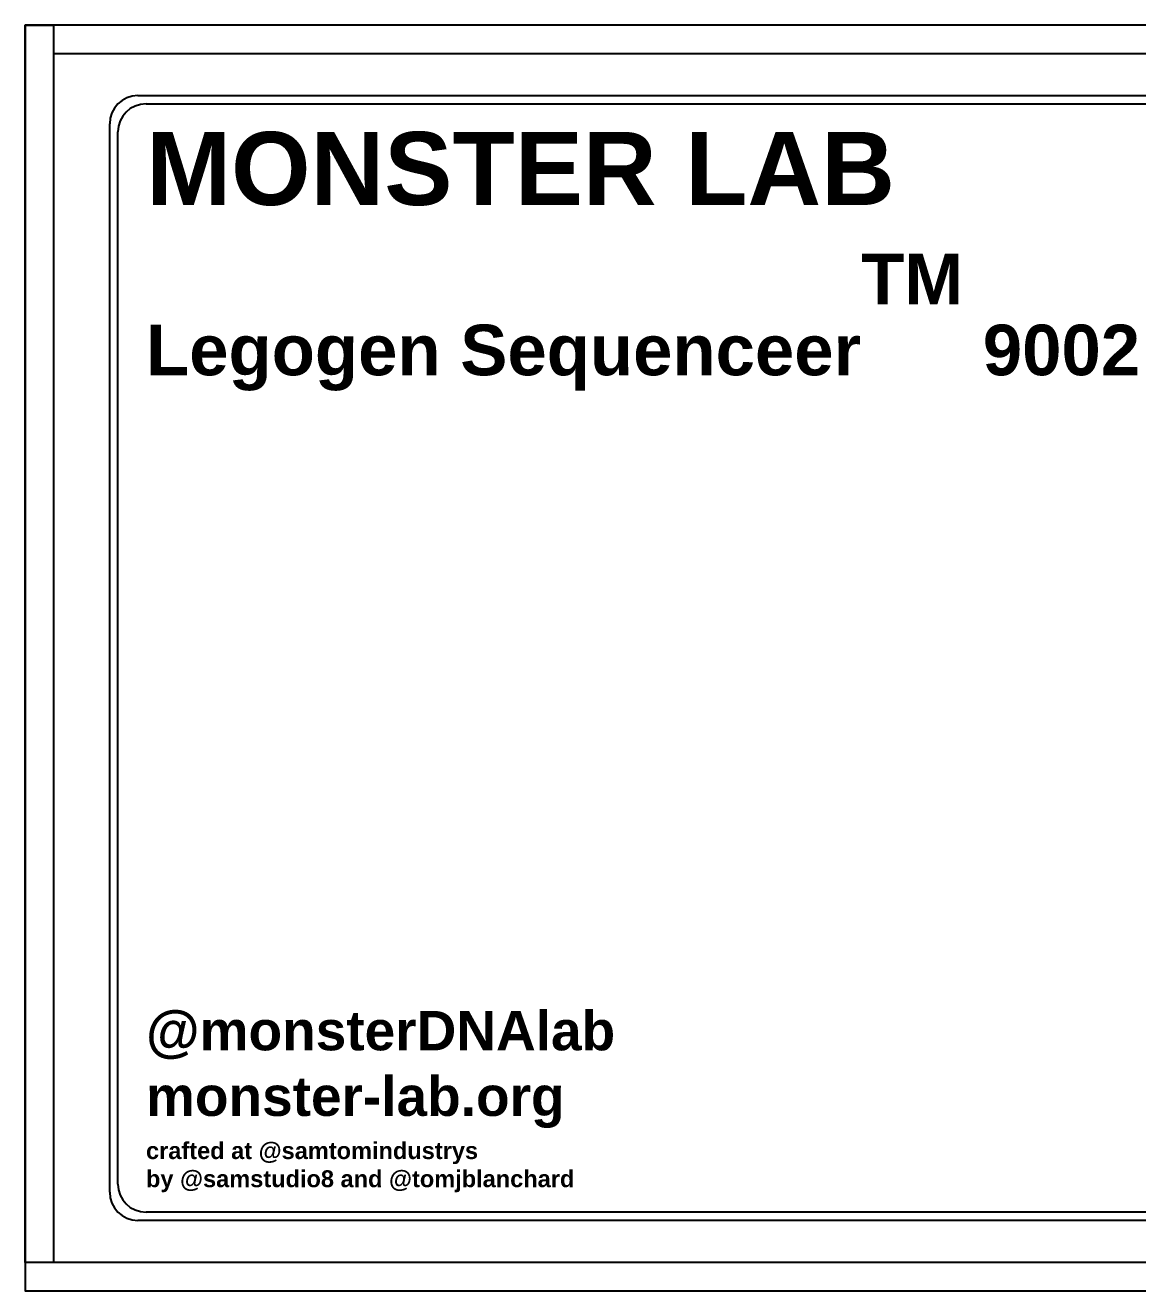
# Model space of a CAD drawing. Header units: millimetres. Extents: x -155 to 155, y -112 to 112.
# Drawn here: x -155 to 42.8, y -112.5 to 112.5 of the extents above; entities that cross this region are included whole.
import ezdxf

# ---------------------------------------------------------------- set-up
doc = ezdxf.new("R2010")
doc.units = ezdxf.units.MM
doc.layers.get('0').update_dxf_attribs({"lineweight": 25, "true_color": 0xffffff})
doc.styles.add('textstyle0', font='')
doc.styles.add('textstyle1', font='')
doc.styles.get('textstyle0').set_extended_font_data('Arial', bold=True)
doc.styles.get('textstyle1').set_extended_font_data('Arial', bold=True)

msp = doc.modelspace()

# ---------------------------------------------------------------- linework, layer by layer
for p, q in [((-135, 100), (135, 100)), ((-133.54, 98.54), (133.54, 98.54)), ((-140, -95), (-140, 95)), ((-138.54, -93.54), (-138.54, 93.54)), ((133.54, -98.54), (-133.54, -98.54)), ((135, -100), (-135, -100))]:
    msp.add_line(p, q)
at = {"flags": 128}
for points in [[(-155, -112.5), (155, -112.5), (155, 112.5), (-155, 112.5)], [(-150, -107.5), (-155, -107.5), (-155, 112.5), (-150, 112.5)], [(-150, 107.5), (150, 107.5), (150, 112.5), (-150, 112.5)], [(155, -107.5), (-155, -107.5), (-155, -112.5), (155, -112.5)]]:
    msp.add_lwpolyline(points, close=True, dxfattribs=at)
for centre, start, end in [((-135, 95), 90, 180), ((-133.54, 93.54), 90, 180), ((-133.54, -93.54), 180, 270), ((-135, -95), 180, 270)]:
    msp.add_arc(centre, 5, start, end)

# ---------------------------------------------------------------- texts
at = {"char_height": 5}
for s, insert, attachment_point, style in [('\\H13;MONSTER LAB\\H10;\\P\\H9;Legogen Sequenceer\\STM^ ; 9002', (-133.54, 93.54), 1, 'textstyle0'), ('\\H7;@monsterDNAlab\\H6;\\P\\H7;monster-lab.org\\H6;\\P\\H3;crafted at @samtomindustrys\\Pby @samstudio8 and @tomjblanchard', (-133.54, -95), 7, 'textstyle1')]:
    msp.add_mtext(s, dxfattribs=dict(at, insert=insert, attachment_point=attachment_point, style=style))

doc.saveas('drawing.dxf')
